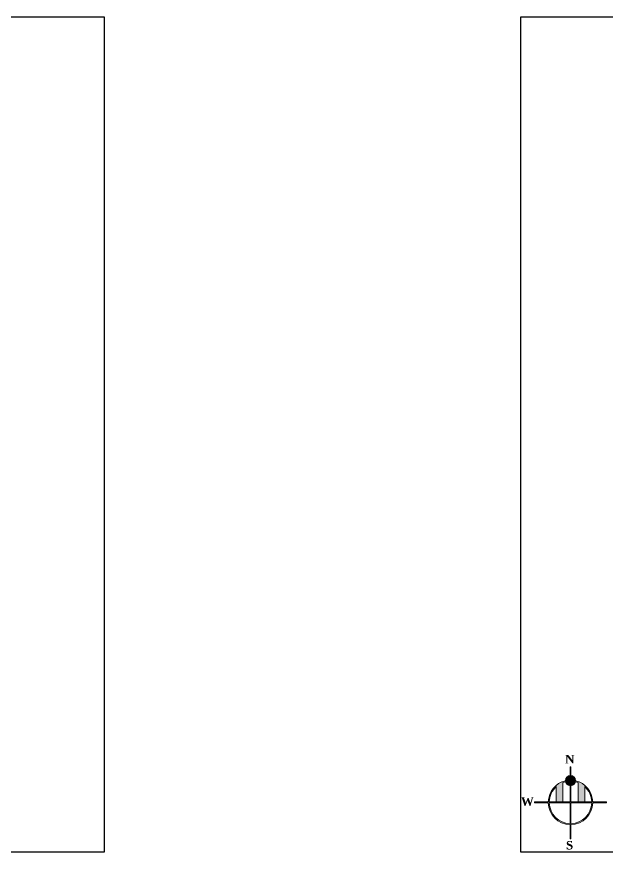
# Model space of a CAD drawing. Header units: inches. Extents: x -5775 to 2930, y 591 to 3437.
# Drawn here: x -1665 to -796, y 591 to 1822 of the extents above; entities that cross this region are included whole.
import ezdxf

# ---------------------------------------------------------------- set-up
doc = ezdxf.new("R2010")
doc.units = ezdxf.units.IN
doc.header["$LTSCALE"] = 20
doc.header["$MEASUREMENT"] = 0
doc.layers.add('Column', color=7, linetype='Continuous', lineweight=13, true_color=0xd5441e)
doc.layers.add('PROJ_NAME', color=18, linetype='Continuous', lineweight=5)
doc.layers.add('SpecialText', color=4, linetype='Continuous')
doc.styles.add('MtXpl_Times_New_Roma', font='timesbd.ttf')

msp = doc.modelspace()

# ---------------------------------------------------------------- hatches: boundary and pattern name
at = {"layer": 'Column'}
h = msp.add_hatch(color=256, dxfattribs=at)
h.dxf.hatch_style = 1
h.paths.add_polyline_path([(-817, 664.1), (-796.8, 664.1), (-796.8, 665.5), (-817, 665.5, 0.342561), (-842.3, 696.7, -0.047309), (-842.5, 695.3, -0.032129), (-838.6, 694.1), (-838.6, 665.5), (-828.8, 665.5), (-828.8, 688.2, -0.207478), (-818.4, 665.5), (-849, 665.5), (-849, 689.4, -0.047874), (-850.4, 689.4), (-850.4, 665.5), (-881, 665.5, -0.207478), (-870.6, 688.2), (-870.6, 665.5), (-860.9, 665.5), (-860.9, 694.1, -0.032039), (-857, 695.3, -0.047309), (-857.2, 696.7, 0.34246), (-882.4, 665.5), (-902.7, 665.5), (-902.7, 664.1), (-882.4, 664.1, 0.401769), (-850.4, 632.1), (-850.4, 611.2), (-849, 611.2), (-849, 632.1, 0.401769)])
h.paths.add_polyline_path([(-881, 664.1), (-850.4, 664.1), (-850.4, 633.5, -0.401217)], flags=16)
h.paths.add_polyline_path([(-849, 664.1), (-818.4, 664.1, -0.401217), (-849, 633.5)], flags=16)
h.paths.add_polyline_path([(-849, 717.1), (-850.4, 717.1), (-850.4, 704.2, -0.047397), (-849, 704.2)])
at = {"layer": 'PROJ_NAME'}
h = msp.add_hatch(color=256, dxfattribs=at)
h.dxf.hatch_style = 1
h.paths.add_polyline_path([(-842.3, 696.8, 1), (-857.2, 696.8, 1)])

# ---------------------------------------------------------------- linework, layer by layer
at = {"layer": 'Column'}
for p, q in [((-850.4, 704.2), (-850.4, 717.1)), ((-850.4, 717.1), (-849, 717.1)), ((-849, 704.2), (-849, 717.1)), ((-860.9, 665.5), (-860.9, 694.1)), ((-850.4, 665.5), (-850.4, 689.4)), ((-849, 665.5), (-849, 689.4)), ((-838.6, 665.5), (-838.6, 694.1)), ((-870.6, 665.5), (-870.6, 688.2)), ((-828.8, 665.5), (-828.8, 688.2)), ((-902.7, 664.1), (-902.7, 665.5)), ((-902.7, 665.5), (-882.4, 665.5)), ((-881, 665.5), (-850.4, 665.5)), ((-849, 665.5), (-818.4, 665.5)), ((-817, 665.5), (-796.8, 665.5)), ((-796.8, 665.5), (-796.8, 664.1)), ((-882.4, 664.1), (-902.7, 664.1)), ((-850.4, 664.1), (-881, 664.1)), ((-850.4, 633.5), (-850.4, 664.1)), ((-818.4, 664.1), (-849, 664.1)), ((-849, 664.1), (-849, 633.5)), ((-796.8, 664.1), (-817, 664.1)), ((-850.4, 611.2), (-850.4, 632.1)), ((-849, 632.1), (-849, 611.2)), ((-849, 611.2), (-850.4, 611.2))]:
    msp.add_line(p, q, dxfattribs=at)
msp.add_circle((-849.7, 696.8), 7.44, dxfattribs=at)
for radius, start, end in [(32.7, 103.1603, 178.7775), (31.3, 103.4541, 110.7944), (31.3, 69.2056, 76.5665), (32.7, 1.2225, 76.8603), (31.3, 131.8377, 178.723), (31.3, 1.277, 48.1623), (32.7, 181.2225, 268.7775), (31.3, 181.277, 268.723), (32.7, 271.2225, 358.7775), (31.3, 271.277, 358.723)]:
    msp.add_arc((-849.7, 664.8), radius, start, end, dxfattribs=at)
at = {"layer": 'SpecialText'}
for points in [[(-5775.2, 1821.7), (-1536.2, 1821.7), (-1536.2, 591.3), (-5775.2, 591.3)], [(-923, 1821.7), (410.2, 1821.7), (410.2, 591.3), (-923, 591.3)]]:
    msp.add_lwpolyline(points, close=True, dxfattribs=at)

# ---------------------------------------------------------------- texts
at = {"layer": 'PROJ_NAME', "color": 152, "true_color": 0x2776bb, "style": 'MtXpl_Times_New_Roma'}
for s, p in [('N', (-857.6, 722.1)), ('W', (-922.7, 659.8)), ('S', (-856.3, 595.4))]:
    msp.add_text(s, height=12.6, dxfattribs=at).set_placement(p)

doc.saveas('drawing.dxf')
